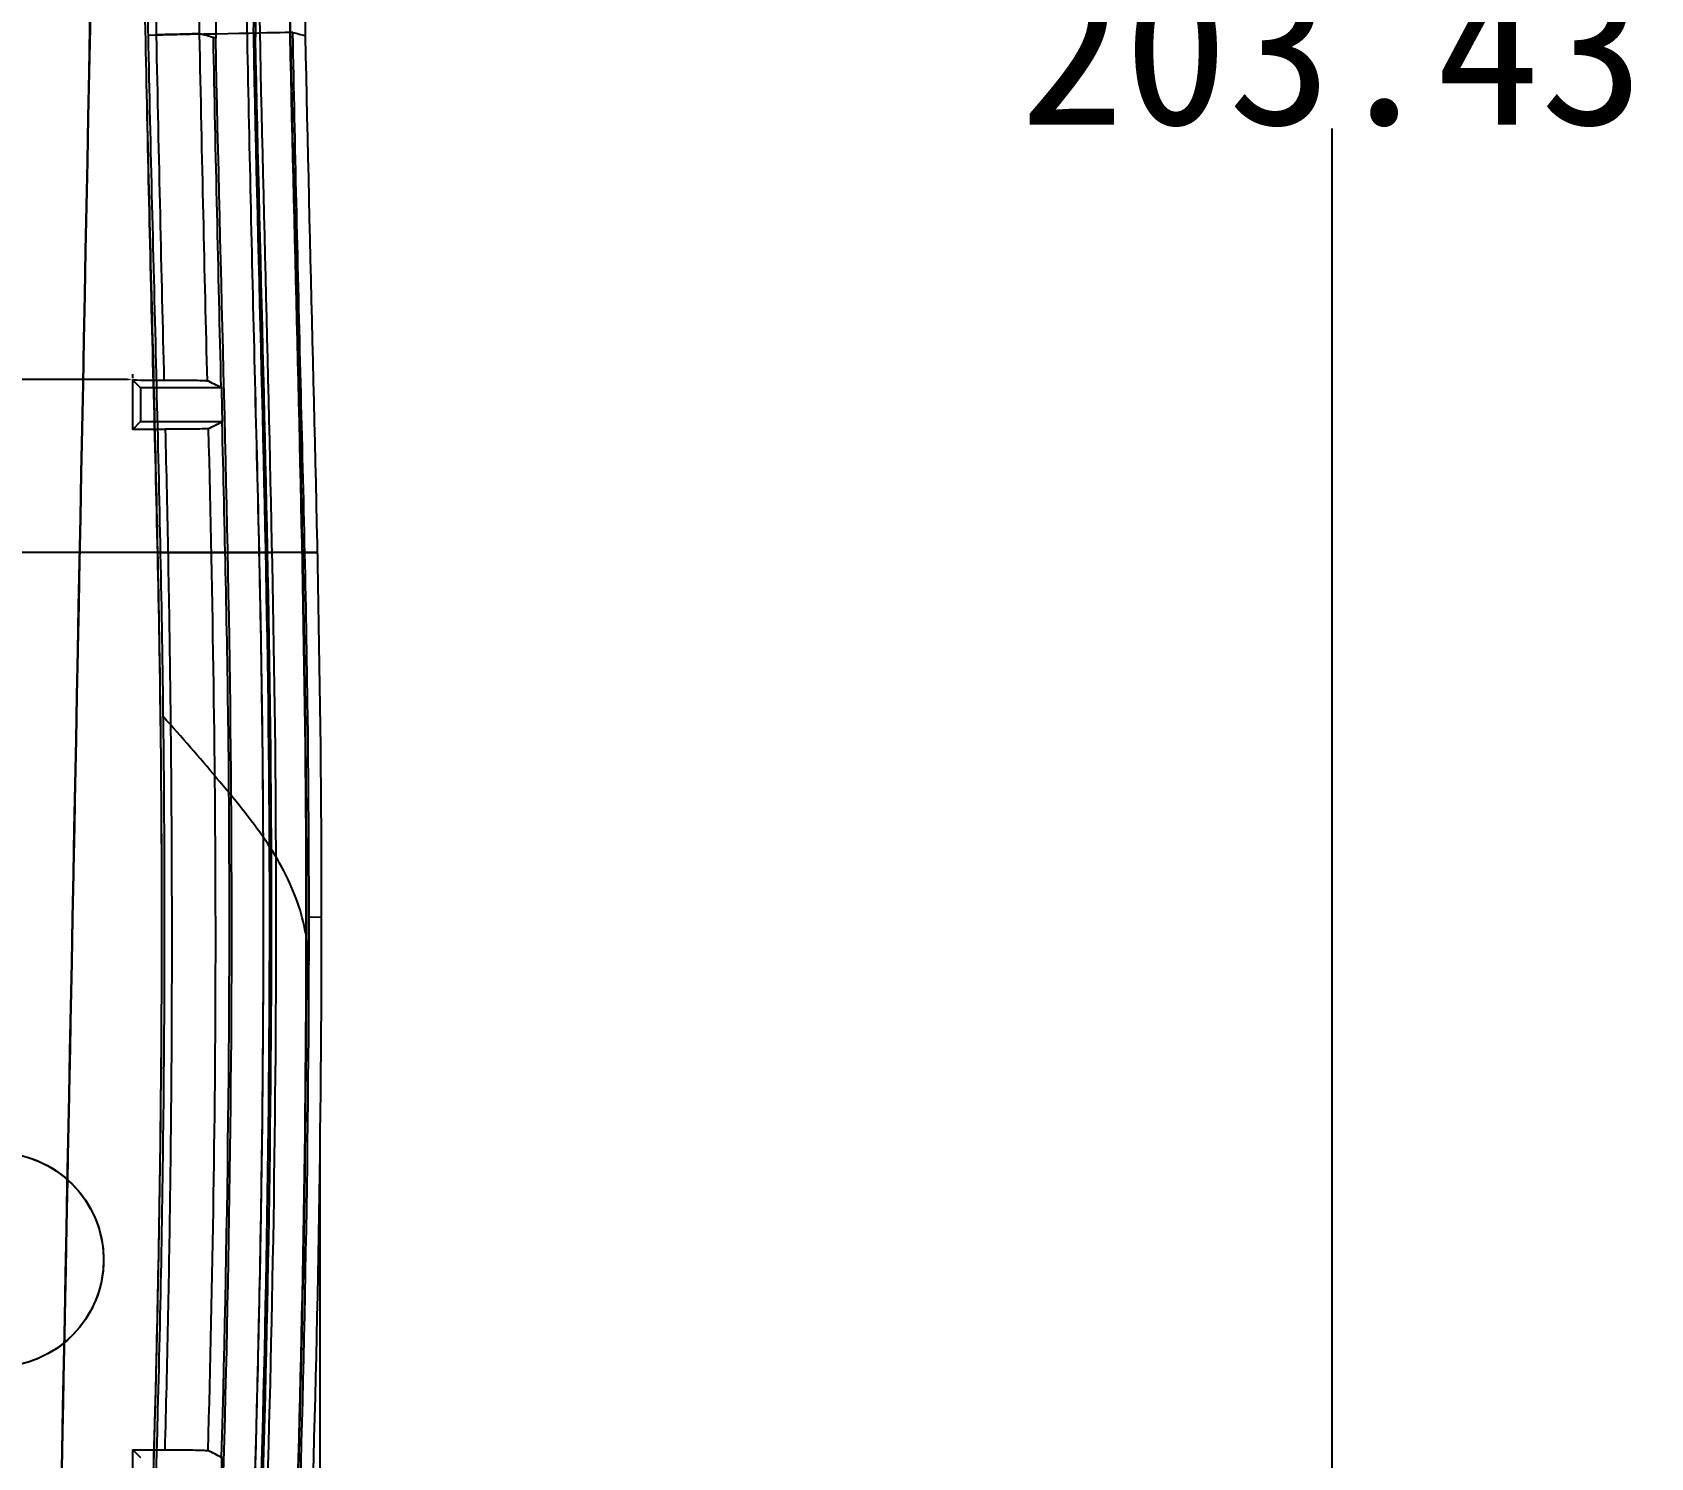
# Model space of a CAD drawing. Header units: inches. Extents: x -850 to 339, y -315 to 884.
# Drawn here: x 31.4 to 84.3, y 56 to 102.6 of the extents above; entities that cross this region are included whole.
import ezdxf

# ---------------------------------------------------------------- set-up
doc = ezdxf.new("R2010")
doc.units = ezdxf.units.IN
doc.header["$MEASUREMENT"] = 0
for name, color, linetype, true_color in [('ORTHO$15', 7, 'Continuous', 0xffffff), ('ORTHO$3', 7, 'Continuous', 0xffffff), ('SX$17', 7, 'Continuous', 0xffffff)]:
    doc.layers.add(name, color=color, linetype=linetype, true_color=true_color)
for name, color, linetype in [('VE200I1176$0000000000011', 255, 'Continuous'), ('VE200I1178$0000000000011', 255, 'Continuous'), ('VE200I1304$0010000001011', 255, 'Continuous'), ('VE200I1347$0000000000011', 255, 'Continuous'), ('VE200I1348$0000000000011', 255, 'Continuous'), ('VE200I1349$0000000000011', 255, 'Continuous'), ('VE200I1350$0000000000011', 255, 'Continuous'), ('VE200I1351$0000000000011', 255, 'Continuous'), ('VE200I1352$0000000000111', 255, 'Continuous'), ('VE200I1353$0000000000111', 255, 'Continuous'), ('VE200I1354$0000000000011', 255, 'Continuous'), ('VE200I1355$0000000000011', 255, 'Continuous'), ('VE200I1356$0000000000011', 255, 'Continuous'), ('VE200I1403$0000000000011', 255, 'Continuous'), ('VE200I1404$0000000000011', 255, 'Continuous'), ('VE200I1410$0000000000011', 255, 'Continuous'), ('VE200I1411$0000000000011', 255, 'Continuous'), ('VE200I359$1100111110011', 255, 'Continuous'), ('VE200I361$1110101111111', 255, 'Continuous'), ('VE200I362$1110101111011', 255, 'Continuous'), ('VE200I367$0110101011011', 255, 'Continuous'), ('VE200I369$1110101111011', 255, 'Continuous'), ('VE200I370$1100101110011', 255, 'Continuous'), ('VE200I371$1110101111011', 255, 'Continuous'), ('VE200I375$0010000001011', 255, 'Continuous'), ('VE200I378$1100101110011', 255, 'Continuous'), ('VE200I381$1110101111111', 255, 'Continuous'), ('VE200I382$0000000000011', 255, 'Continuous'), ('VE200I383$0100101010011', 255, 'Continuous'), ('VE200I384$0110101011111', 255, 'Continuous'), ('VE200I390$0000000000011', 255, 'Continuous'), ('VE200I402$0000000000011', 255, 'Continuous'), ('VE200I418$0000000000011', 255, 'Continuous'), ('VE200I420$0000000000011', 255, 'Continuous'), ('VE200I492$0000000000011', 255, 'Continuous'), ('VE200I493$0000000000011', 255, 'Continuous'), ('VE200I494$0000000000011', 255, 'Continuous'), ('VE200I521$0000000000011', 255, 'Continuous'), ('VE200I527$0000000000011', 255, 'Continuous'), ('VE200I528$0000000000011', 255, 'Continuous'), ('VE200I568$0000000000011', 255, 'Continuous'), ('VE200I569$0000000000011', 255, 'Continuous'), ('VE200I570$0000000000111', 255, 'Continuous'), ('VE200I571$0000000000111', 255, 'Continuous'), ('VE200I572$0000000000011', 255, 'Continuous'), ('VE200I573$0000000000011', 255, 'Continuous'), ('VE200I574$0000000000011', 255, 'Continuous'), ('VE200I582$0000000000011', 255, 'Continuous'), ('VE200I583$0000000000111', 255, 'Continuous'), ('VE200I584$0000000000111', 255, 'Continuous'), ('VE200I597$0000000000011', 255, 'Continuous'), ('VE200I598$0000000000011', 255, 'Continuous'), ('VE200I616$1000001100011', 255, 'Continuous'), ('VE200I668$0110101011011', 255, 'Continuous'), ('VE200I672$0000000000011', 255, 'Continuous'), ('VE200I673$0000000000011', 255, 'Continuous'), ('VE200I848$0110101011011', 255, 'Continuous'), ('VE200I849$0100101010011', 255, 'Continuous'), ('VE200I879$0000000000111', 255, 'Continuous'), ('VE200I886$0110101011111', 255, 'Continuous'), ('VE200I894$0000000000111', 255, 'Continuous'), ('VE200I895$0000000000011', 255, 'Continuous'), ('VE200I896$0000000000011', 255, 'Continuous'), ('VE200I898$0000000000011', 255, 'Continuous')]:
    doc.layers.add(name, color=color, linetype=linetype)
doc.dimstyles.get("Standard").update_dxf_attribs({"dimtxt": 5, "dimasz": 0.18, "dimexe": 0.18, "dimexo": 0.0625, "dimgap": 0.09, "dimtad": 0, "dimtih": 1, "dimtoh": 1, "dimzin": 0, "dimdsep": 46, "dimtxsty": 'Standard', "dimcen": 0.09, "dimclrt": 3, "dimadec": 0, "dimazin": 0, "dimtfac": 1, "dimtofl": 0, "dimtmove": 0, "dimatfit": 3, "dimfxl": 0, "dimtolj": 1, "dimtzin": 0, "dimarcsym": 0})

# ---------------------------------------------------------------- blocks, each defined once
blk = doc.blocks.new('*D1')
at = {"color": 0, "lineweight": -2}
for p, q in [((-34.703, 90.456), (-34.703, 91.396)), ((-34.523, 91.216), (-9.257, 91.216)), ((34.523, 91.216), (9.257, 91.216)), ((34.703, 91.263), (34.703, 91.396))]:
    blk.add_line(p, q, dxfattribs=at)
at = {"color": 0}
for points in [[(-34.523, 91.246), (-34.523, 91.186), (-34.703, 91.216)], [(34.523, 91.246), (34.523, 91.186), (34.703, 91.216)]]:
    blk.add_solid(points, dxfattribs=at)
at = {"layer": 'Defpoints', "color": 0}
for p in [(34.703, 91.216), (34.703, 91.2, 14.801), (-34.703, 90.393, 14.801)]:
    blk.add_point(p, dxfattribs=at)
at = {"color": 3, "insert": (0, 91.216), "char_height": 5, "attachment_point": 5}
blk.add_mtext('\\A1;69.41', dxfattribs=at)
blk = doc.blocks.new('*D5')
at = {"color": 0, "lineweight": -2}
for p, q in [((0.062, 203.725), (74.09, 203.725)), ((73.91, 203.545), (73.91, 104.597)), ((73.91, 0.47), (73.91, 99.417)), ((0.062, 0.29), (74.09, 0.29))]:
    blk.add_line(p, q, dxfattribs=at)
at = {"color": 0}
for points in [[(73.88, 203.545), (73.94, 203.545), (73.91, 203.725)], [(73.88, 0.47), (73.94, 0.47), (73.91, 0.29)]]:
    blk.add_solid(points, dxfattribs=at)
at = {"layer": 'Defpoints', "color": 0}
for p in [(0, 203.725, 8.3), (0, 0.29, 8.3), (73.91, 0.29)]:
    blk.add_point(p, dxfattribs=at)
at = {"color": 3, "insert": (73.91, 102.007), "char_height": 5, "attachment_point": 5}
blk.add_mtext('\\A1;203.43', dxfattribs=at)
blk = doc.blocks.new('*D21')
at = {"color": 0, "lineweight": -2}
for p, q in [((-40.848, 68.668), (-40.848, -22.839)), ((40.822, 66.17), (40.822, -22.839)), ((-40.668, -22.659), (-9.27, -22.659)), ((40.642, -22.659), (9.243, -22.659))]:
    blk.add_line(p, q, dxfattribs=at)
at = {"color": 0}
for points in [[(-40.668, -22.629), (-40.668, -22.689), (-40.848, -22.659)], [(40.642, -22.629), (40.642, -22.689), (40.822, -22.659)]]:
    blk.add_solid(points, dxfattribs=at)
at = {"layer": 'Defpoints', "color": 0}
for p in [(-40.848, 68.73, 0.5), (40.822, 66.232, 0.5), (40.822, -22.659)]:
    blk.add_point(p, dxfattribs=at)
at = {"color": 3, "insert": (-0.013, -22.659), "char_height": 5, "attachment_point": 5}
blk.add_mtext('\\A1;81.67', dxfattribs=at)

msp = doc.modelspace()

# ---------------------------------------------------------------- linework, layer by layer
at = {"layer": 'ORTHO$15', "color": 9}
msp.add_line((39.242, 73.565, -1.697), (39.183, 73.566, 0.003), dxfattribs=at)
at = {"layer": 'ORTHO$15', "color": 30}
for p, q in [((40.388, 73.578, -0.064), (40.366, 73.578, 0.564)), ((40.866, 73.63, 0.501), (40.466, 73.641, 11.929))]:
    msp.add_line(p, q, dxfattribs=at)
msp.add_open_spline([(40.467, 72.09, 11.931), (40.449, 72.781, 12.542), (40.199, 74.167, 13.702), (39.131, 76.169, 15.353), (37.488, 78.159, 16.446), (36.316, 79.524, 16.719), (35.696, 80.203, 16.751)], degree=3, knots=[0, 0, 0, 0, 0.246386, 0.500594, 0.754512, 1, 1, 1, 1], dxfattribs=at)
at = {"layer": 'ORTHO$3', "color": 9}
msp.add_line((39.242, 73.565, -1.697), (39.183, 73.566, 0.003), dxfattribs=at)
at = {"layer": 'ORTHO$3', "color": 30}
for p, q in [((40.388, 73.578, -0.064), (40.366, 73.578, 0.564)), ((40.866, 73.63, 0.501), (40.466, 73.641, 11.929))]:
    msp.add_line(p, q, dxfattribs=at)
msp.add_open_spline([(40.467, 72.09, 11.931), (40.449, 72.781, 12.542), (40.199, 74.167, 13.702), (39.131, 76.169, 15.353), (37.488, 78.159, 16.446), (36.316, 79.524, 16.719), (35.696, 80.203, 16.751)], degree=3, knots=[0, 0, 0, 0, 0.246386, 0.500594, 0.754512, 1, 1, 1, 1], dxfattribs=at)
at = {"layer": 'SX$17', "color": 9}
for p, q in [((32.972, 85.562, 15.389), (32.972, 85.562, 16.891)), ((32.972, 85.562, 15.389), (32.972, 85.562, 16.891)), ((39.107, 85.562, -1.7), (37.806, 85.562, -1.7)), ((39.107, 85.562, -1.7), (37.806, 85.562, -1.7)), ((39.249, 85.562), (39.048, 85.562)), ((39.249, 85.562), (39.048, 85.562))]:
    msp.add_line(p, q, dxfattribs=at)
at = {"layer": 'SX$17', "color": 30}
for p, q in [((32.972, 85.562, 15.389), (32.972, 85.562, 16.891)), ((32.972, 85.562, 15.389), (32.972, 85.562, 16.891)), ((40.249, 85.562), (39.249, 85.562)), ((40.249, 85.562), (39.249, 85.562)), ((40.731, 85.562, 0.5), (40.231, 85.562, 0.5)), ((40.731, 85.562, 0.5), (40.231, 85.562, 0.5))]:
    msp.add_line(p, q, dxfattribs=at)
at = {"layer": 'SX$17', "color": 172}
for p, q in [((35.525, 85.562, 15.258), (35.52, 85.562, 15.259)), ((35.52, 85.562, 15.259), (35.52, 85.562, 15.259)), ((35.525, 85.562, 15.258), (35.52, 85.562, 15.259)), ((35.52, 85.562, 15.259), (35.52, 85.562, 15.259)), ((37.279, 85.562, 13.294), (37.278, 85.562, 13.299)), ((37.279, 85.562, 13.294), (37.278, 85.562, 13.299)), ((37.725, 85.562, 0.5), (37.729, 85.562, 0.498)), ((37.725, 85.562, 0.5), (37.729, 85.562, 0.498)), ((38.833, 85.562, 11.896), (38.833, 85.562, 11.886)), ((38.833, 85.562, 11.886), (38.833, 85.562, 11.886)), ((38.833, 85.562, 11.896), (38.833, 85.562, 11.886)), ((38.833, 85.562, 11.886), (38.833, 85.562, 11.886)), ((40.332, 85.562, 11.94), (40.332, 85.562, 11.938)), ((40.332, 85.562, 11.94), (40.332, 85.562, 11.938))]:
    msp.add_line(p, q, dxfattribs=at)
at = {"layer": 'SX$17', "color": 9, "extrusion": (0, -1, 0)}
for radius, start, end in [(672.129, 87.18816, 87.435624), (672.129, 87.18816, 87.435624), (670.129, 86.932851, 87.351211), (670.129, 86.932851, 87.351211), (670.629, 86.963889, 87.181866), (670.629, 86.963889, 87.181866)]:
    msp.add_arc((0, -654.429, -85.562), radius, start, end, dxfattribs=at)
at = {"layer": 'SX$17', "color": 30, "extrusion": (0, -1, 0)}
for radius, start, end in [(672.129, 86.963465, 87.18816), (670.629, 86.963894, 87.181866), (672.129, 86.963465, 87.18816), (670.629, 86.963894, 87.181866)]:
    msp.add_arc((0, -654.429, -85.562), radius, start, end, dxfattribs=at)
at = {"layer": 'SX$17', "color": 30}
for points, knots in [([(35.52, 85.562, 15.259), (35.911, 85.562, 15.238), (36.305, 85.562, 15.149), (36.667, 85.562, 15), (37.029, 85.562, 14.851), (37.371, 85.562, 14.637), (37.664, 85.562, 14.377), (37.956, 85.562, 14.116), (38.208, 85.562, 13.801), (38.398, 85.562, 13.458), (38.587, 85.562, 13.116), (38.721, 85.562, 12.735), (38.786, 85.562, 12.349), (38.812, 85.562, 12.196), (38.828, 85.562, 12.041), (38.833, 85.562, 11.886)], [0, 0, 0, 0, 0.227738, 0.227738, 0.227738, 0.455478, 0.455478, 0.455478, 0.683192, 0.683192, 0.683192, 0.910851, 0.910851, 0.910851, 1, 1, 1, 1]), ([(35.52, 85.562, 15.259), (35.911, 85.562, 15.238), (36.305, 85.562, 15.149), (36.667, 85.562, 15), (37.029, 85.562, 14.851), (37.371, 85.562, 14.637), (37.664, 85.562, 14.377), (37.956, 85.562, 14.116), (38.208, 85.562, 13.801), (38.398, 85.562, 13.458), (38.587, 85.562, 13.116), (38.721, 85.562, 12.735), (38.786, 85.562, 12.349), (38.812, 85.562, 12.196), (38.828, 85.562, 12.041), (38.833, 85.562, 11.886)], [0, 0, 0, 0, 0.227738, 0.227738, 0.227738, 0.455478, 0.455478, 0.455478, 0.683192, 0.683192, 0.683192, 0.910851, 0.910851, 0.910851, 1, 1, 1, 1]), ([(40.332, 85.562, 11.938), (40.289, 85.562, 13.182), (39.77, 85.562, 14.382), (38.04, 85.562, 16.146), (36.849, 85.562, 16.689), (35.605, 85.562, 16.756)], [0, 0, 0, 0, 0.5, 0.5, 1, 1, 1, 1]), ([(40.332, 85.562, 11.938), (40.289, 85.562, 13.182), (39.77, 85.562, 14.382), (38.04, 85.562, 16.146), (36.849, 85.562, 16.689), (35.605, 85.562, 16.756)], [0, 0, 0, 0, 0.5, 0.5, 1, 1, 1, 1]), ([(38.833, 85.562, 11.886), (38.867, 85.562, 10.939), (38.9, 85.562, 9.992), (38.933, 85.562, 9.044), (38.968, 85.562, 8.034), (39.003, 85.562, 7.023), (39.039, 85.562, 6.012), (39.109, 85.562, 4.008), (39.179, 85.562, 2.004), (39.249, 85.562)], [0, 0, 0, 0, 0.239059, 0.239059, 0.239059, 0.494174, 0.494174, 0.494174, 1, 1, 1, 1]), ([(38.833, 85.562, 11.886), (38.867, 85.562, 10.939), (38.9, 85.562, 9.992), (38.933, 85.562, 9.044), (38.968, 85.562, 8.034), (39.003, 85.562, 7.023), (39.039, 85.562, 6.012), (39.109, 85.562, 4.008), (39.179, 85.562, 2.004), (39.249, 85.562)], [0, 0, 0, 0, 0.239059, 0.239059, 0.239059, 0.494174, 0.494174, 0.494174, 1, 1, 1, 1])]:
    msp.add_open_spline(points, degree=3, knots=knots, dxfattribs=at)
at = {"layer": 'SX$17', "color": 9}
for points, knots in [([(38.833, 85.562, 11.886), (38.82, 85.562, 12.277), (38.738, 85.562, 12.672), (38.596, 85.562, 13.036), (38.453, 85.562, 13.401), (38.246, 85.562, 13.747), (37.991, 85.562, 14.044), (37.736, 85.562, 14.341), (37.425, 85.562, 14.598), (37.086, 85.562, 14.794), (36.747, 85.562, 14.99), (36.369, 85.562, 15.13), (35.984, 85.562, 15.203), (35.833, 85.562, 15.231), (35.679, 85.562, 15.25), (35.525, 85.562, 15.258)], [0, 0, 0, 0, 0.227821, 0.227821, 0.227821, 0.45564, 0.45564, 0.45564, 0.683489, 0.683489, 0.683489, 0.911396, 0.911396, 0.911396, 1, 1, 1, 1]), ([(38.833, 85.562, 11.886), (38.82, 85.562, 12.277), (38.738, 85.562, 12.672), (38.596, 85.562, 13.036), (38.453, 85.562, 13.401), (38.246, 85.562, 13.747), (37.991, 85.562, 14.044), (37.736, 85.562, 14.341), (37.425, 85.562, 14.598), (37.086, 85.562, 14.794), (36.747, 85.562, 14.99), (36.369, 85.562, 15.13), (35.984, 85.562, 15.203), (35.833, 85.562, 15.231), (35.679, 85.562, 15.25), (35.525, 85.562, 15.258)], [0, 0, 0, 0, 0.227821, 0.227821, 0.227821, 0.45564, 0.45564, 0.45564, 0.683489, 0.683489, 0.683489, 0.911396, 0.911396, 0.911396, 1, 1, 1, 1]), ([(35.856, 85.562, 14.74), (36.023, 85.562, 14.731), (36.19, 85.562, 14.694), (36.345, 85.562, 14.631), (36.505, 85.562, 14.566), (36.655, 85.562, 14.472), (36.784, 85.562, 14.356), (36.908, 85.562, 14.244), (37.015, 85.562, 14.108), (37.096, 85.562, 13.961), (37.176, 85.562, 13.814), (37.233, 85.562, 13.65), (37.26, 85.562, 13.485), (37.27, 85.562, 13.422), (37.276, 85.562, 13.358), (37.279, 85.562, 13.294)], [0, 0, 0, 0, 0.226029, 0.226029, 0.226029, 0.460047, 0.460047, 0.460047, 0.68742, 0.68742, 0.68742, 0.914747, 0.914747, 0.914747, 1, 1, 1, 1]), ([(35.856, 85.562, 14.74), (36.023, 85.562, 14.731), (36.19, 85.562, 14.694), (36.345, 85.562, 14.631), (36.505, 85.562, 14.566), (36.655, 85.562, 14.472), (36.784, 85.562, 14.356), (36.908, 85.562, 14.244), (37.015, 85.562, 14.108), (37.096, 85.562, 13.961), (37.176, 85.562, 13.814), (37.233, 85.562, 13.65), (37.26, 85.562, 13.485), (37.27, 85.562, 13.422), (37.276, 85.562, 13.358), (37.279, 85.562, 13.294)], [0, 0, 0, 0, 0.226029, 0.226029, 0.226029, 0.460047, 0.460047, 0.460047, 0.68742, 0.68742, 0.68742, 0.914747, 0.914747, 0.914747, 1, 1, 1, 1]), ([(37.278, 85.562, 13.299), (37.353, 85.562, 11.166), (37.427, 85.562, 9.033), (37.502, 85.562, 6.9), (37.576, 85.562, 4.767), (37.651, 85.562, 2.633), (37.725, 85.562, 0.5)], [0, 0, 0, 0, 0.49997, 0.49997, 0.49997, 1, 1, 1, 1]), ([(37.278, 85.562, 13.299), (37.353, 85.562, 11.166), (37.427, 85.562, 9.033), (37.502, 85.562, 6.9), (37.576, 85.562, 4.767), (37.651, 85.562, 2.633), (37.725, 85.562, 0.5)], [0, 0, 0, 0, 0.49997, 0.49997, 0.49997, 1, 1, 1, 1]), ([(39.249, 85.562), (39.214, 85.562, 0.993), (39.179, 85.562, 1.987), (39.145, 85.562, 2.98), (39.109, 85.562, 3.991), (39.074, 85.562, 5.001), (39.039, 85.562, 6.012), (38.97, 85.562, 7.973), (38.902, 85.562, 9.935), (38.833, 85.562, 11.896)], [0, 0, 0, 0, 0.250501, 0.250501, 0.250501, 0.505402, 0.505402, 0.505402, 1, 1, 1, 1]), ([(39.249, 85.562), (39.214, 85.562, 0.993), (39.179, 85.562, 1.987), (39.145, 85.562, 2.98), (39.109, 85.562, 3.991), (39.074, 85.562, 5.001), (39.039, 85.562, 6.012), (38.97, 85.562, 7.973), (38.902, 85.562, 9.935), (38.833, 85.562, 11.896)], [0, 0, 0, 0, 0.250501, 0.250501, 0.250501, 0.505402, 0.505402, 0.505402, 1, 1, 1, 1])]:
    msp.add_open_spline(points, degree=3, knots=knots, dxfattribs=at)
for points in [[(37.729, 85.562, 0.498), (37.755, 85.562, -0.234), (37.78, 85.562, -0.967), (37.806, 85.562, -1.7)], [(37.729, 85.562, 0.498), (37.755, 85.562, -0.234), (37.78, 85.562, -0.967), (37.806, 85.562, -1.7)], [(39.107, 85.562, -1.7), (39.087, 85.562, -1.133), (39.068, 85.562, -0.567), (39.048, 85.562)], [(39.107, 85.562, -1.7), (39.087, 85.562, -1.133), (39.068, 85.562, -0.567), (39.048, 85.562)]]:
    msp.add_open_spline(points, degree=3, dxfattribs=at)
at = {"layer": 'SX$17', "color": 30}
for points in [[(40.249, 85.562), (40.243, 85.562, 0.167), (40.237, 85.562, 0.333), (40.231, 85.562, 0.5)], [(40.249, 85.562), (40.243, 85.562, 0.167), (40.237, 85.562, 0.333), (40.231, 85.562, 0.5)], [(40.332, 85.562, 11.94), (40.465, 85.562, 8.127), (40.598, 85.562, 4.313), (40.731, 85.562, 0.5)], [(40.332, 85.562, 11.94), (40.465, 85.562, 8.127), (40.598, 85.562, 4.313), (40.731, 85.562, 0.5)]]:
    msp.add_open_spline(points, degree=3, dxfattribs=at)
at = {"layer": 'VE200I1176$0000000000011', "color": 9}
msp.add_open_spline([(30.599, 65.931, 15.001), (30.989, 65.892, 14.983), (31.377, 65.786, 14.965), (31.733, 65.62, 14.948), (32.088, 65.454, 14.931), (32.419, 65.224, 14.915), (32.7, 64.95, 14.902), (32.98, 64.676, 14.888), (33.217, 64.349, 14.876), (33.39, 63.998, 14.868), (33.564, 63.646, 14.859), (33.679, 63.26, 14.853), (33.726, 62.871, 14.851), (33.773, 62.483, 14.848), (33.754, 62.081, 14.849), (33.67, 61.699, 14.854), (33.587, 61.316, 14.858), (33.436, 60.943, 14.865), (33.23, 60.611, 14.876), (33.025, 60.278, 14.886), (32.759, 59.975, 14.899), (32.455, 59.729, 14.914), (32.151, 59.483, 14.928), (31.8, 59.285, 14.945), (31.431, 59.153, 14.962), (31.122, 59.043, 14.977), (30.794, 58.975, 14.992), (30.467, 58.955, 15.007)], degree=3, knots=[0, 0, 0, 0, 0.113355, 0.113355, 0.113355, 0.226714, 0.226714, 0.226714, 0.340015, 0.340015, 0.340015, 0.453185, 0.453185, 0.453185, 0.566235, 0.566235, 0.566235, 0.679243, 0.679243, 0.679243, 0.792312, 0.792312, 0.792312, 0.905507, 0.905507, 0.905507, 1, 1, 1, 1], dxfattribs=at)
at = {"layer": 'VE200I1178$0000000000011', "color": 9}
msp.add_circle((30.252, 62.448, 8.6), 3.5, dxfattribs=at)
at = {"layer": 'VE200I1304$0010000001011', "color": 9}
msp.add_open_spline([(38.423, 103.406, 11.907), (38.496, 99.674, 11.903), (38.66, 92.204, 11.897), (38.961, 81.083, 11.894), (38.993, 70.009, 11.897), (38.762, 55.271, 11.91), (38.023, 36.921, 11.94), (37.055, 22.324, 11.98), (36.504, 15.048, 12.005)], degree=3, knots=[0, 0, 0, 0, 0.125, 0.25, 0.375, 0.5, 0.75, 1, 1, 1, 1], dxfattribs=at)
at = {"layer": 'VE200I1347$0000000000011', "color": 9}
msp.add_line((34.703, 89.587, 14.801), (34.703, 91.2, 14.801), dxfattribs=at)
at = {"layer": 'VE200I1348$0000000000011', "color": 9}
msp.add_line((34.703, 91.2, 14.801), (34.959, 90.943, 0.1), dxfattribs=at)
at = {"layer": 'VE200I1349$0000000000011', "color": 9}
msp.add_line((34.959, 90.943, 0.1), (34.959, 89.843, 0.1), dxfattribs=at)
at = {"layer": 'VE200I1350$0000000000011', "color": 9}
msp.add_open_spline([(37.185, 89.613, 13.299), (37.179, 89.61, 13.467), (37.145, 89.607, 13.636), (37.084, 89.604, 13.792), (37.023, 89.602, 13.949), (36.934, 89.599, 14.097), (36.825, 89.597, 14.224), (36.715, 89.595, 14.351), (36.583, 89.593, 14.462), (36.437, 89.591, 14.546), (36.292, 89.59, 14.63), (36.13, 89.589, 14.69), (35.965, 89.588, 14.721), (35.9, 89.588, 14.733), (35.833, 89.588, 14.741), (35.766, 89.588, 14.745)], degree=3, knots=[0, 0, 0, 0, 0.227641, 0.227641, 0.227641, 0.455284, 0.455284, 0.455284, 0.682898, 0.682898, 0.682898, 0.910536, 0.910536, 0.910536, 1, 1, 1, 1], dxfattribs=at)
at = {"layer": 'VE200I1351$0000000000011', "color": 9, "extrusion": (-6.94355e-14, -0.999848, -0.017452)}
msp.add_ellipse((0, 101.268, -654.429), major_axis=(0, -11.697, 670.129), ratio=0.999848, start_param=6.229787, end_param=6.231377, dxfattribs=at)
at = {"layer": 'VE200I1352$0000000000111', "color": 9}
msp.add_line((34.703, 89.587, 14.801), (34.959, 89.843, 0.1), dxfattribs=at)
at = {"layer": 'VE200I1353$0000000000111', "color": 9}
msp.add_line((34.959, 89.843, 0.1), (37.641, 89.843, 0.1), dxfattribs=at)
at = {"layer": 'VE200I1354$0000000000011', "color": 9, "extrusion": (0, 0.999848, -0.017452)}
msp.add_ellipse((0, 79.519, -654.429), major_axis=(0, -11.697, -670.129), ratio=0.999848, start_param=3.193401, end_param=3.194929, dxfattribs=at)
at = {"layer": 'VE200I1355$0000000000011', "color": 9}
msp.add_open_spline([(35.726, 91.199, 14.747), (35.893, 91.199, 14.738), (36.062, 91.198, 14.7), (36.217, 91.197, 14.636), (36.373, 91.196, 14.572), (36.519, 91.194, 14.48), (36.645, 91.193, 14.369), (36.77, 91.191, 14.257), (36.878, 91.188, 14.122), (36.959, 91.186, 13.975), (37.041, 91.183, 13.828), (37.098, 91.18, 13.665), (37.126, 91.177, 13.499), (37.137, 91.176, 13.434), (37.143, 91.175, 13.368), (37.146, 91.174, 13.301)], degree=3, knots=[0, 0, 0, 0, 0.227814, 0.227814, 0.227814, 0.455625, 0.455625, 0.455625, 0.683474, 0.683474, 0.683474, 0.911307, 0.911307, 0.911307, 1, 1, 1, 1], dxfattribs=at)
at = {"layer": 'VE200I1356$0000000000011', "color": 9}
msp.add_line((37.613, 90.943, 0.1), (34.959, 90.943, 0.1), dxfattribs=at)
at = {"layer": 'VE200I1403$0000000000011', "color": 9}
msp.add_line((34.703, 54.627, 14.801), (34.703, 56.24, 14.801), dxfattribs=at)
at = {"layer": 'VE200I1404$0000000000011', "color": 9}
msp.add_line((34.703, 56.24, 14.801), (34.959, 55.983, 0.1), dxfattribs=at)
at = {"layer": 'VE200I1410$0000000000011', "color": 9, "extrusion": (9.1031e-14, 0.999848, -0.017452)}
msp.add_ellipse((0, 44.559, -654.429), major_axis=(0, -11.697, -670.129), ratio=0.999848, start_param=3.193401, end_param=3.194966, dxfattribs=at)
at = {"layer": 'VE200I1411$0000000000011', "color": 9}
msp.add_open_spline([(35.75, 56.239, 14.746), (35.917, 56.239, 14.737), (36.086, 56.238, 14.699), (36.241, 56.237, 14.635), (36.396, 56.236, 14.571), (36.543, 56.234, 14.479), (36.668, 56.233, 14.368), (36.793, 56.231, 14.256), (36.901, 56.228, 14.121), (36.982, 56.226, 13.974), (37.064, 56.223, 13.827), (37.12, 56.22, 13.664), (37.148, 56.217, 13.499), (37.16, 56.216, 13.433), (37.166, 56.215, 13.367), (37.169, 56.214, 13.3)], degree=3, knots=[0, 0, 0, 0, 0.227744, 0.227744, 0.227744, 0.455494, 0.455494, 0.455494, 0.683162, 0.683162, 0.683162, 0.910757, 0.910757, 0.910757, 1, 1, 1, 1], dxfattribs=at)
at = {"layer": 'VE200I359$1100111110011', "color": 30, "extrusion": (0.999808, -0.019598, 0)}
msp.add_ellipse((0, -1596.559, -654.429), major_axis=(-672.129, -34289.68), ratio=0.019598, start_param=4.662685, end_param=4.665403, dxfattribs=at)
at = {"layer": 'VE200I361$1110101111111', "color": 30}
msp.add_ellipse((50.346, 102.65, 0.5), major_axis=(9.669, -2.577), ratio=0.99934, start_param=2.861613, end_param=3.421929, dxfattribs=at)
at = {"layer": 'VE200I362$1110101111011', "color": 30}
msp.add_open_spline([(40.343, 102.453, 0.5), (40.484, 95.369, 0.5), (40.709, 88.286, 0.5), (40.918, 74.117, 0.5), (40.868, 67.03, 0.5), (40.399, 45.782, 0.5), (39.633, 31.627, 0.5), (38.589, 17.493, 0.5)], degree=3, knots=[0, 0, 0, 0, 0.25, 0.25, 0.5, 0.5, 1, 1, 1, 1], dxfattribs=at)
at = {"layer": 'VE200I367$0110101011011', "color": 30}
msp.add_open_spline([(39.86, 102.438), (40.001, 95.363), (40.226, 88.29), (40.435, 74.139), (40.386, 67.063), (39.918, 45.84), (39.153, 31.713), (38.113, 17.6)], degree=3, knots=[0, 0, 0, 0, 0.25, 0.25, 0.5, 0.5, 1, 1, 1, 1], dxfattribs=at)
at = {"layer": 'VE200I369$1110101111011', "color": 30}
msp.add_open_spline([(38.001, 15.037, 12.057), (39.073, 29.25, 12.004), (39.899, 43.516, 11.961), (40.451, 65.287, 11.932), (40.522, 72.757, 11.928), (40.379, 84.02, 11.935), (40.283, 87.75, 11.941), (40.095, 95.166, 11.951), (40.014, 98.849, 11.955), (39.94, 102.56, 11.959)], degree=3, knots=[0, 0, 0, 0, 0.488886, 0.488886, 0.744443, 0.744443, 0.872222, 0.872222, 1, 1, 1, 1], dxfattribs=at)
at = {"layer": 'VE200I370$1100101110011', "color": 30, "extrusion": (0.020005, -0.999799, -0.001049)}
msp.add_arc((36.987, 11.677, -101.753), 5, 2, 86.9981, dxfattribs=at)
at = {"layer": 'VE200I371$1110101111011', "color": 30}
msp.add_open_spline([(35.206, 102.461, 16.777), (35.28, 98.773, 16.773), (35.476, 91.398, 16.763), (35.733, 80.335, 16.749), (35.757, 69.269, 16.748), (35.505, 54.516, 16.762), (34.73, 36.088, 16.803), (33.727, 21.366, 16.854), (33.158, 14.011, 16.882)], degree=3, knots=[0, 0, 0, 0, 0.125, 0.25, 0.375, 0.5, 0.75, 1, 1, 1, 1], dxfattribs=at)
at = {"layer": 'VE200I375$0010000001011', "color": 30}
msp.add_open_spline([(39.842, 102.443, 0.5), (39.984, 95.359, 0.5), (40.209, 88.276, 0.5), (40.418, 74.106, 0.5), (40.368, 67.022, 0.5), (39.898, 45.77, 0.5), (39.131, 31.625, 0.5), (38.088, 17.493, 0.5)], degree=3, knots=[0, 0, 0, 0, 0.25, 0.25, 0.5, 0.5, 1, 1, 1, 1], dxfattribs=at)
at = {"layer": 'VE200I378$1100101110011', "color": 30}
msp.add_open_spline([(39.94, 102.56, 11.959), (40.074, 102.525, 8.139), (40.208, 102.489, 4.32), (40.342, 102.453, 0.5)], degree=3, dxfattribs=at)
at = {"layer": 'VE200I381$1110101111111', "color": 30}
msp.add_open_spline([(37.369, 110.487, 16.66), (37.004, 109.887, 16.681), (36.36, 108.636, 16.716), (35.667, 106.641, 16.753), (35.265, 104.569, 16.774), (35.192, 103.163, 16.778), (35.206, 102.461, 16.777)], degree=3, dxfattribs=at)
at = {"layer": 'VE200I382$0000000000011', "color": 30}
msp.add_ellipse((50.346, 102.65, 0.5), major_axis=(10.153, -2.704), ratio=0.99934, start_param=2.861424, end_param=3.421735, dxfattribs=at)
at = {"layer": 'VE200I383$0100101010011', "color": 30}
msp.add_line((39.842, 102.443, 0.5), (39.86, 102.438), dxfattribs=at)
at = {"layer": 'VE200I384$0110101011111', "color": 30, "extrusion": (0, 0, -1)}
msp.add_ellipse((50.364, 102.645), major_axis=(10.153, -2.704), ratio=0.99934, start_param=2.861449, end_param=3.421719, dxfattribs=at)
at = {"layer": 'VE200I390$0000000000011', "color": 30}
msp.add_open_spline([(38.842, 103.293), (38.981, 96.147), (39.206, 89.003), (39.434, 74.71), (39.392, 67.563), (38.931, 46.129), (38.159, 31.855), (37.114, 17.6)], degree=3, knots=[0, 0, 0, 0, 0.25, 0.25, 0.5, 0.5, 1, 1, 1, 1], dxfattribs=at)
at = {"layer": 'VE200I402$0000000000011', "color": 30, "extrusion": (0.999808, -0.019598, 0)}
msp.add_ellipse((0, -1596.559, -654.429), major_axis=(-670.629, -34213.155), ratio=0.019598, start_param=4.662574, end_param=4.665288, dxfattribs=at)
at = {"layer": 'VE200I418$0000000000011', "color": 30}
msp.add_open_spline([(38.423, 103.406, 11.907), (38.496, 99.677, 11.903), (38.576, 95.952, 11.899), (38.764, 88.5, 11.889), (38.865, 84.75, 11.884), (39.025, 73.462, 11.876), (38.961, 65.956, 11.879), (38.423, 43.95, 11.907), (37.596, 29.478, 11.951), (36.504, 15.048, 12.005)], degree=3, knots=[0, 0, 0, 0, 0.127155, 0.127155, 0.25431, 0.25431, 0.508619, 0.508619, 1, 1, 1, 1], dxfattribs=at)
at = {"layer": 'VE200I420$0000000000011', "color": 30}
msp.add_open_spline([(33.115, 14.33, 15.382), (34.246, 29.043, 15.326), (35.103, 43.783, 15.281), (35.65, 66.003, 15.252), (35.713, 73.471, 15.248), (35.554, 84.672, 15.257), (35.452, 88.405, 15.262), (35.263, 95.871, 15.272), (35.182, 99.605, 15.277), (35.109, 103.338, 15.28)], degree=3, knots=[0, 0, 0, 0, 0.497, 0.497, 0.7485, 0.7485, 0.87425, 0.87425, 1, 1, 1, 1], dxfattribs=at)
at = {"layer": 'VE200I492$0000000000011', "color": 9}
msp.add_open_spline([(36.372, 107.8, 14.712), (36.214, 107.376, 14.721), (35.94, 106.514, 14.736), (35.651, 105.188, 14.751), (35.487, 103.841, 14.76), (35.463, 102.936, 14.761), (35.472, 102.484, 14.761)], degree=3, dxfattribs=at)
at = {"layer": 'VE200I493$0000000000011', "color": 9}
msp.add_open_spline([(35.472, 102.484, 14.761), (35.553, 98.423, 14.756), (35.638, 94.661, 14.752), (35.726, 91.199, 14.747)], degree=3, dxfattribs=at)
at = {"layer": 'VE200I494$0000000000011', "color": 9}
msp.add_open_spline([(35.766, 89.588, 14.745), (35.836, 86.809, 14.741), (35.943, 81.251, 14.735), (35.998, 72.913, 14.732), (35.942, 64.575, 14.735), (35.827, 59.017, 14.742), (35.75, 56.239, 14.746)], degree=3, dxfattribs=at)
at = {"layer": 'VE200I521$0000000000011', "color": 9, "extrusion": (0.020002, -0.999799, -0.00106)}
msp.add_arc((37.435, 13.155, -101.77), 1.5, 2, 86.9664, dxfattribs=at)
at = {"layer": 'VE200I527$0000000000011', "color": 9, "extrusion": (0.999808, -0.019598, 0)}
msp.add_ellipse((0, -1596.559, -654.429), major_axis=(-670.629, -34213.155), ratio=0.019598, start_param=4.662574, end_param=4.665288, dxfattribs=at)
at = {"layer": 'VE200I528$0000000000011', "color": 9}
msp.add_open_spline([(33.115, 14.33, 15.382), (33.684, 21.732, 15.354), (34.683, 36.547, 15.303), (35.444, 55.091, 15.263), (35.682, 69.938, 15.25), (35.643, 81.074, 15.252), (35.376, 92.206, 15.266), (35.182, 99.627, 15.277), (35.109, 103.338, 15.28)], degree=3, knots=[0, 0, 0, 0, 0.25, 0.5, 0.625, 0.75, 0.875, 1, 1, 1, 1], dxfattribs=at)
at = {"layer": 'VE200I568$0000000000011', "color": 9, "extrusion": (-0.034903, 0.001009, 0.99939)}
msp.add_arc((-56.497, -653.818, -1.157), 689.789, 89.95433, 90.045737, dxfattribs=at)
at = {"layer": 'VE200I569$0000000000011', "color": 9}
msp.add_line((37.623, 55.983, 0.1), (37.61, 55.99, 0.5), dxfattribs=at)
at = {"layer": 'VE200I570$0000000000111', "color": 9}
msp.add_open_spline([(37.609, 55.99, 0.507), (37.829, 63.794, 0.511), (37.917, 71.602, 0.511), (37.797, 82.885, 0.502), (37.714, 86.361, 0.498), (37.627, 89.836, 0.493)], degree=3, knots=[0, 0, 0, 0, 0.691873, 0.691873, 1, 1, 1, 1], dxfattribs=at)
at = {"layer": 'VE200I571$0000000000111', "color": 9}
msp.add_line((37.627, 89.836, 0.5), (37.641, 89.843, 0.1), dxfattribs=at)
at = {"layer": 'VE200I572$0000000000011', "color": 9, "extrusion": (-0.03483, -0.000879115, 0.999393)}
msp.add_arc((-89.559, -8096.067, -1.29), 8135.942, 89.9951163, 90.0028653, dxfattribs=at)
at = {"layer": 'VE200I573$0000000000011', "color": 9}
msp.add_line((37.613, 90.943, 0.1), (37.599, 90.95, 0.5), dxfattribs=at)
at = {"layer": 'VE200I574$0000000000011', "color": 9}
msp.add_open_spline([(37.599, 90.95, 0.5), (37.502, 94.765, 0.5), (37.418, 98.579, 0.5), (37.341, 102.394, 0.5)], degree=3, dxfattribs=at)
at = {"layer": 'VE200I582$0000000000011', "color": 9}
msp.add_open_spline([(37.61, 55.99, 0.5), (37.536, 56.028, 2.633), (37.463, 56.065, 4.767), (37.389, 56.102, 6.9), (37.316, 56.139, 9.033), (37.242, 56.177, 11.167), (37.169, 56.214, 13.3)], degree=3, knots=[0, 0, 0, 0, 0.5, 0.5, 0.5, 1, 1, 1, 1], dxfattribs=at)
at = {"layer": 'VE200I583$0000000000111', "color": 9}
msp.add_open_spline([(37.169, 56.214, 13.3), (37.323, 61.781, 13.3), (37.509, 72.922, 13.3), (37.324, 84.022, 13.299), (37.185, 89.613, 13.299)], degree=3, dxfattribs=at)
at = {"layer": 'VE200I584$0000000000111', "color": 9}
msp.add_open_spline([(37.185, 89.613, 13.299), (37.332, 89.688, 9.033), (37.48, 89.762, 4.766), (37.627, 89.836, 0.5)], degree=3, dxfattribs=at)
at = {"layer": 'VE200I597$0000000000011', "color": 9}
msp.add_open_spline([(37.599, 90.95, 0.5), (37.448, 91.025, 4.767), (37.297, 91.099, 9.034), (37.146, 91.174, 13.301)], degree=3, dxfattribs=at)
at = {"layer": 'VE200I598$0000000000011', "color": 9}
msp.add_open_spline([(37.146, 91.174, 13.301), (37.058, 94.648, 13.306), (36.973, 98.436, 13.311), (36.891, 102.514, 13.315)], degree=3, dxfattribs=at)
at = {"layer": 'VE200I616$1000001100011', "color": 9, "extrusion": (-0.999808, 0.019598, 0)}
msp.add_ellipse((0, -1596.559, -654.429), major_axis=(-672.129, -34289.68), ratio=0.019598, start_param=1.617783, end_param=1.6205, dxfattribs=at)
at = {"layer": 'VE200I668$0110101011011', "color": 9}
msp.add_open_spline([(38.842, 103.293), (38.981, 96.147), (39.206, 89.003), (39.434, 74.71), (39.392, 67.563), (38.931, 46.129), (38.159, 31.855), (37.114, 17.6)], degree=3, knots=[0, 0, 0, 0, 0.25, 0.25, 0.5, 0.5, 1, 1, 1, 1], dxfattribs=at)
at = {"layer": 'VE200I672$0000000000011', "color": 9}
msp.add_open_spline([(36.277, 9.345), (37.495, 24.826), (38.486, 40.327), (39.144, 63.613), (39.233, 71.375), (39.077, 86.896), (38.815, 94.655), (38.659, 102.415)], degree=3, knots=[0, 0, 0, 0, 0.5, 0.5, 0.75, 0.75, 1, 1, 1, 1], dxfattribs=at)
at = {"layer": 'VE200I673$0000000000011', "color": 9, "extrusion": (0, 0, -1)}
msp.add_ellipse((50.364, 102.645), major_axis=(11.313, -3.013), ratio=0.99934, start_param=2.861502, end_param=3.421776, dxfattribs=at)
at = {"layer": 'VE200I848$0110101011011', "color": 9}
msp.add_open_spline([(36.332, 9.285, -1.7), (37.551, 24.774, -1.7), (38.543, 40.282, -1.7), (39.203, 63.579, -1.7), (39.293, 71.344, -1.7), (39.137, 86.872, -1.7), (38.875, 94.635, -1.7), (38.719, 102.399, -1.7)], degree=3, knots=[0, 0, 0, 0, 0.5, 0.5, 0.75, 0.75, 1, 1, 1, 1], dxfattribs=at)
at = {"layer": 'VE200I849$0100101010011', "color": 9}
msp.add_open_spline([(38.719, 102.399, -1.7), (38.699, 102.404, -1.133), (38.679, 102.409, -0.567), (38.659, 102.415, 0)], degree=3, dxfattribs=at)
at = {"layer": 'VE200I879$0000000000111', "color": 9}
msp.add_open_spline([(35.035, 9.389, -1.7), (36.253, 24.856, -1.7), (37.244, 40.343, -1.7), (37.902, 63.607, -1.7), (37.992, 71.362, -1.7), (37.836, 86.868, -1.7), (37.574, 94.62, -1.7), (37.418, 102.373, -1.7)], degree=3, knots=[0, 0, 0, 0, 0.5, 0.5, 0.75, 0.75, 1, 1, 1, 1], dxfattribs=at)
at = {"layer": 'VE200I886$0110101011111', "color": 9}
msp.add_ellipse((50.424, 102.629, -1.7), major_axis=(11.313, -3.013), ratio=0.99934, start_param=2.861553, end_param=3.421688, dxfattribs=at)
at = {"layer": 'VE200I894$0000000000111', "color": 9}
msp.add_open_spline([(37.418, 102.373, -1.7), (37.393, 102.38, -0.967), (37.367, 102.387, -0.233), (37.341, 102.394, 0.5)], degree=3, dxfattribs=at)
at = {"layer": 'VE200I895$0000000000011', "color": 9}
msp.add_open_spline([(37.341, 102.394, 0.5), (37.191, 102.434, 4.772), (37.041, 102.474, 9.043), (36.891, 102.514, 13.315)], degree=3, dxfattribs=at)
at = {"layer": 'VE200I896$0000000000011', "color": 9}
msp.add_open_spline([(36.891, 102.514, 13.315), (36.879, 103.123, 13.316), (36.941, 104.341, 13.314), (37.287, 106.137, 13.294), (37.884, 107.866, 13.257), (38.439, 108.951, 13.222), (38.753, 109.472, 13.202)], degree=3, dxfattribs=at)
at = {"layer": 'VE200I898$0000000000011', "color": 9}
msp.add_ellipse((50.424, 102.629, -1.7), major_axis=(12.569, -3.352), ratio=0.99934, start_param=2.861935, end_param=3.422082, dxfattribs=at)

# ---------------------------------------------------------------- dimensions: what is measured, and where the dimension line sits
dim = msp.add_linear_dim(base=(73.9105, 0.2898), p1=(0, 203.7246, 8.3), p2=(0, 0.2898, 8.3), angle=90, dimstyle='Standard')
dim.commit()
dim.dimension.update_dxf_attribs({"geometry": '*D5', "text_midpoint": (73.9105, 102.0072)})
for base, p1, p2, picture, middle in [((34.703, 91.216), (-34.703, 90.393, 14.801), (34.703, 91.2, 14.801), '*D1', (0, 91.216)), ((40.822, -22.659), (-40.848, 68.73, 0.5), (40.822, 66.232, 0.5), '*D21', (-0.013, -22.659))]:
    dim = msp.add_linear_dim(base=base, p1=p1, p2=p2, dimstyle='Standard')
    dim.commit()
    dim.dimension.update_dxf_attribs({"geometry": picture, "text_midpoint": middle})

doc.saveas('drawing.dxf')
